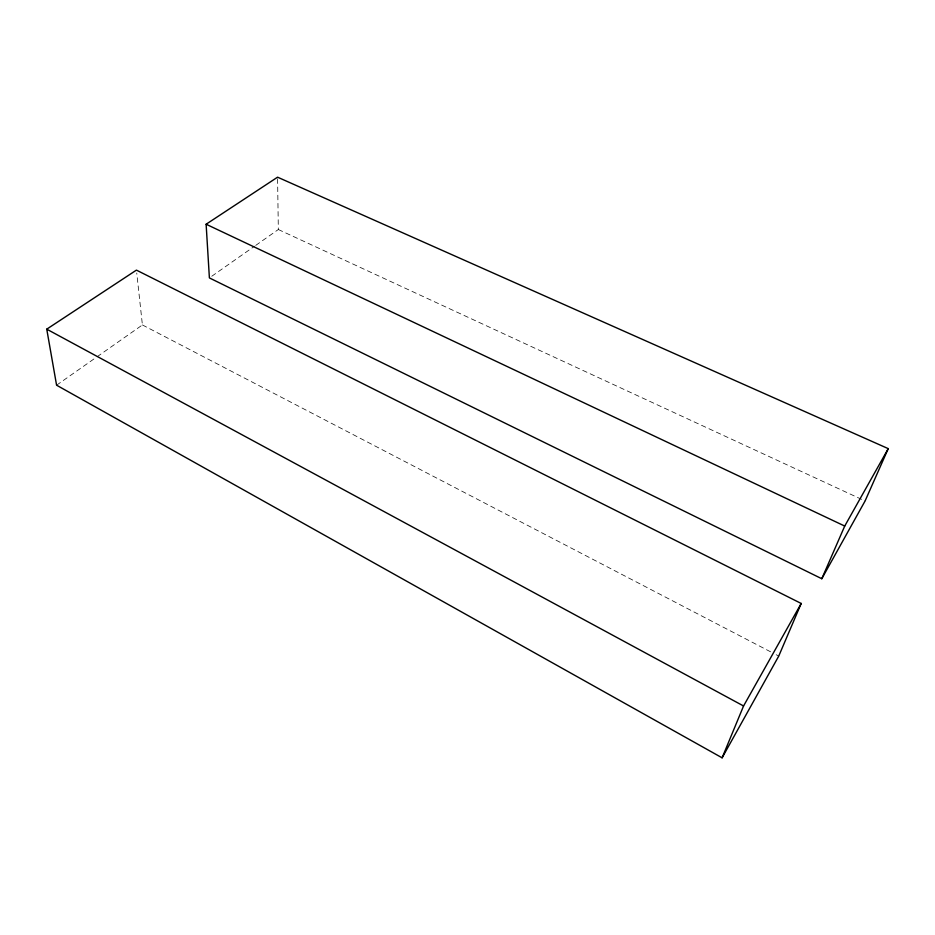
<?xml version="1.0" encoding="UTF-8"?>
<svg xmlns="http://www.w3.org/2000/svg" width="935" height="935" viewBox="0 0 935 935"><rect width="100%" height="100%" fill="white"/><g stroke="black" fill="none" stroke-linecap="round" stroke-linejoin="round"><path stroke-width="0.7" stroke-dasharray="4.67 3.51" d="M56.579 385.197L95.919 357.579M97.111 356.749L142.412 324.948L136.744 273.008M211.766 276.246L254.554 246.209M255.746 245.379L278.326 229.519L277.59 178.643M278.326 229.519L865.097 500.95M142.412 324.948L770.989 652.022M776.167 654.722L778.75 656.066"/><path stroke-width="1.4" d="M722.112 757.817L743.559 705.983L801.201 603.461L136.428 270.121L46.75 329.167L56.579 385.197L722.112 757.817L778.75 656.066L801.201 603.461M821.795 578.73L844.726 526.054L888.25 448.636L277.566 177.182L206.121 224.236L209.393 277.917L821.795 578.73L865.097 500.95L888.25 448.636M206.121 224.236L844.726 526.054M46.75 329.167L743.559 705.983"/></g></svg>
